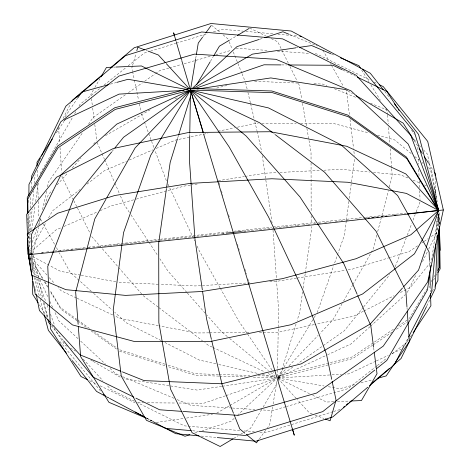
<?xml version="1.0" encoding="UTF-8"?>
<svg xmlns="http://www.w3.org/2000/svg" width="470" height="470" viewBox="0 0 470 470"><rect width="100%" height="100%" fill="white"/><g stroke="black" fill="none" stroke-linecap="round" stroke-linejoin="round"><path stroke-width="0.35" stroke-dasharray="2.35 1.76" d="M28.429 238.225L28.488 232.403M28.494 231.675L28.67 214.208M28.788 202.564L28.829 198.928M438.481 226.481L438.61 214.109M189.751 134.773L189.774 133.304M277.429 376.476L278.557 309.037L276.554 280.561M28.782 242.526L29.164 233.737M29.293 230.811L30.133 211.77M30.292 208.11L30.808 196.395M31.161 188.341L31.455 181.755M437.776 230.241L438.487 214.132M28.829 247.684L30.268 230.929M30.333 230.2L32.148 209.074M32.524 204.703L33.711 190.861M34.339 183.576L35.091 174.834M436.266 238.155L438.334 214.114M346.29 220.829L344.357 235.317L338.059 253.26M346.384 220.107L348.893 201.278M349.281 198.381L354.686 157.82M29.281 247.02L30.597 237.638M31.713 229.701L35.062 205.883M35.673 201.554L38.311 182.789M431.642 260.268L437.934 215.524M302.61 291.829L299.719 312.133L297.134 320.511M303.127 288.204L305.195 273.704M305.294 272.976L311.181 231.645L311.169 226.528M195.755 58.251L196.231 55.354M272.624 406.861L269.639 424.933L267.506 427.823M273.105 403.965L276.807 381.558M33.106 253.03L38.675 227.404M39.292 224.554L40.684 218.15M42.541 209.608L46.565 191.096M47.494 186.825L48.575 181.843L83.078 131.982M376.781 235.041L373.098 249.129L371.3 252.296M377.698 231.516L381.194 218.133M381.934 215.313L388.373 190.661M389.295 187.136L392.238 175.868L391.674 168.548M132.452 65.806L131.858 67.868L132.458 70.741M132.652 65.118L136.024 53.421M177.707 138.016L178.353 135.918M278.399 381.229L296.059 324M29.434 250.774L30.597 247.308M32.23 242.455L36.666 229.284M37.835 225.817L39.703 220.271M44.838 205.026L48.34 194.627L52.241 190.274M425.338 249.981L426.037 247.901M317.221 312.615L333.694 265.685M334.663 262.924L337.818 253.953M395.235 266.79L406.245 237.979M407.29 235.235L411.749 223.573M413.06 220.148L415.157 214.661M416.203 211.917L420.133 201.624M426.819 305.923L430.038 299.343M407.284 292.463L416.367 274.075M422.53 261.59L427.395 251.738M428.693 249.112L436.477 233.343L436.207 220.976M408.412 338.347L406.092 342.906L391.128 354.68M432.294 291.418L434.286 287.511M63.08 118.434L70.788 103.412M404.5 344.968L408.183 337.783M29.334 252.325L31.825 247.86M32.183 247.22L45.725 222.98M48.575 217.874L52.493 210.86L80.112 189.469M342.137 303.614L332.772 320.088L320.188 333.236M343.576 301.082L352.576 285.243M352.935 284.608L370.936 252.93M40.156 173.589L72.868 116.824M74.683 113.669L76.134 111.149M79.042 106.103L80.135 104.211L101.291 87.32M93.418 89.923L90.886 94.288L91.35 97.883M94.87 87.426L99.94 78.684M210.489 61.259L213.468 56.23M261.637 409.54L250.457 428.417L243.66 432.476M263.124 407.026L277.282 383.12M409.27 318.66L426.684 289.179M431.131 281.647L431.871 280.396M433.728 277.259L434.838 275.373M429.034 287.687L430.15 285.801M433.481 280.155L434.591 278.275M436.448 275.138L437.188 273.881M277.782 377.322L283.469 367.987M283.851 367.364L313.807 318.214M314.183 317.591L315.323 315.723M56.341 132.898L64.002 121.284M404.705 345.491L408.336 339.992M410.351 336.931L411.961 334.487M65.03 116.824L77.221 98.718M88.483 124.174L93.054 117.565L125.443 94.758M202.946 36.707L205.502 33.241M259.416 438.81L265.808 430.132M430.585 262.342L410.357 287.481L399.253 293.098M112.077 151.44L113.458 149.736M363.181 307.468L344.328 330.757L297.721 363.621M363.639 306.904L389.853 274.527M57.117 184.833L67.839 172.86M72.227 167.966L81.005 158.173M93.677 144.02L96.115 141.3M277.905 377.416L286.465 368.474M288.98 365.848L318.178 335.339M234.178 418.365L230.976 421.355L202.411 430.608M237.379 415.368L276.337 378.938M370.078 326.644L351.096 343.899L327.86 354.633M370.624 326.151L405.328 294.602M29.352 253.289L30.991 251.855M33.17 249.952L56.059 229.93L61.406 227.597M104.152 85.041L125.884 67.692M128.169 65.865L144.178 53.081L147.68 52.011M376.746 366.001L347.97 388.643L286.406 406.521M377.316 365.548L386.528 358.305M87.015 184.117L104.275 170.751L126.518 161.181M128.439 92.643L142.234 82.931M144.637 81.24L154.83 74.06M155.429 73.637L159.63 70.682L168.742 68.085M277.406 377.945L293.538 366.565M417.613 245.828L409.276 251.491L390.458 257.319M421.784 242.996L423.57 241.786M424.169 241.38L428.34 238.549M431.319 236.528L437.87 232.08M393.466 329.259L352.124 356.965L276.906 376.3M398.331 325.998L408.054 319.477M372.681 345.162L352.618 358.61L329.911 364.444M373.292 344.757L392.139 332.126M396.392 329.27L407.337 321.938M229.942 39.891L236.745 35.826M233.766 438.381L238.09 435.796M240.564 434.321L243.037 432.841M216.682 413.148L229.337 405.816M229.965 405.446L276.137 378.673M105.474 135.63L151.117 109.257M363.339 311.269L353.54 316.228L314.918 324.441M363.991 310.94L394.03 295.742M375.741 361.219L348.793 373.891L345.15 374.102M376.399 360.913L388.232 355.349M392.174 353.493L401.38 349.163M278.07 377.633L327.196 354.938M64.079 226.428L97.496 211.835M100.169 210.666L110.861 205.995L135.583 199.286M129.209 160.023L152.803 149.877M156.175 148.426L175.721 140.019L202.94 134.361M225.371 395.822L203.863 403.213L178.923 403.031M226.064 395.581L276.019 378.421M259.916 39.198L262.701 38.293M194.75 433.087L198.234 431.959M389.759 257.536L352.124 269.198L346.343 270.132M332.983 411.697L265.262 432.723L259.428 432.23M333.682 411.479L340.662 409.311M150.476 51.148L175.657 43.422M176.356 43.205L207.828 33.54M213.427 31.825L221.817 29.246L242.943 31.132M285.701 406.726L272.412 410.586L260.768 409.84M169.441 67.886L181.361 64.496M184.164 63.697L211.512 55.918M215.718 54.72L231.14 50.331M236.046 48.933L238.149 48.34L268.687 50.513M110.479 84.136L116.096 82.585M354.615 384.636L339.869 388.708L327.666 386.604M360.937 382.891L372.17 379.789M136.288 199.098L184.328 186.067L190.109 185.151M278.117 377.762L329.206 364.626M174.911 98.524L177.748 97.813M216.746 88.043L228.091 85.199M314.207 324.594L278.44 332.202L263.077 332.349M203.657 134.214L207.957 133.321M217.986 131.236L234.465 127.811M237.327 127.217L255.956 123.346L258.147 123.346M296.441 278.158L276.912 281.301L269.604 281.718M297.163 278.046L345.62 270.25M190.832 185.033L198.058 183.882M218.292 180.662L244.312 176.526M245.035 176.409L265.274 173.189L276.977 172.596M221.693 386.358L197.095 390.071L123.845 378.667M222.416 386.246L275.955 378.162M295.771 47.858L297.939 47.546M156.257 422.436L183.676 418.47M186.561 418.053L212.534 414.299M46.436 252.043L50.795 251.515M51.524 251.427L53.703 251.162M54.432 251.074L87.714 247.279M88.436 247.197L159.612 239.289M160.341 239.207L230.218 231.61M233.86 231.216L271.689 227.145M59.931 250.863L61.388 250.704M65.765 250.24L67.222 250.087M70.864 249.693L73.056 249.464M76.698 249.071L78.884 248.842M81.804 248.53L83.989 248.295M88.366 247.831L89.823 247.672M92.737 247.361L95.657 247.05M98.571 246.738L102.948 246.274M103.676 246.198L108.782 245.651M109.51 245.575L114.61 245.029M115.338 244.952L125.549 243.865M126.277 243.783L159.089 240.288M159.818 240.211L221.787 233.596M242.191 231.422L243.648 231.269M247.285 230.882L274.216 228.009M274.944 227.927L285.137 226.84M285.866 226.763L290.231 226.299M290.959 226.223L296.053 225.676M296.782 225.6L299.696 225.289M302.61 224.977L306.975 224.513M307.703 224.437L309.889 224.202M313.525 223.814L315.711 223.579M318.619 223.274L321.533 222.962M324.447 222.651L326.627 222.416M329.541 222.104L330.998 221.952M335.363 221.488L337.548 221.253M341.185 220.865L342.642 220.706M346.284 220.318L347.741 220.166M357.2 219.155L358.657 219.002M273.146 226.987L315.282 222.545M318.19 222.234L364.685 217.381M365.413 217.305L369.044 216.934M369.772 216.858L385.03 215.295M387.938 215.001L406.098 213.139M249.876 282.84L195.079 285.948L160.012 284.332M278.134 377.904L331.309 374.884M332.037 374.843L341.508 374.308M279.909 172.443L320.881 170.363M323.812 170.211L341.373 169.317L369.755 172.043M113.74 67.139L115.197 67.075M333.753 401.727L326.468 402.038L312.732 395.294M337.401 401.574L349.057 401.075M208.933 332.86L196.495 332.977L159.054 325.839M209.667 332.854L249.905 332.472M259.416 332.384L262.348 332.355M261.808 123.34L296.188 123.305M300.577 123.305L332.766 123.269L368.927 132.957M281.642 64.913L286.776 64.948M137.839 402.743L143.708 402.784M147.374 402.808L175.986 403.013M218.456 374.455L195.079 373.715L165.798 364.426M219.19 374.478L249.876 375.442M257.913 375.7L274.715 376.229M218.955 376.1L195.573 375.36L166.292 366.071M219.684 376.123L245.258 376.928M253.295 377.181L275.943 377.898M254.628 81.322L297.839 83.073M313.954 83.725L322.743 84.083L326.832 85.728M119.092 282.441L159.277 284.297M231.669 407.989L190.926 405.393L176.732 399.424M232.397 408.036L254.952 409.47M277.412 51.136L308.678 53.363M315.217 53.827L316.674 53.932L370.06 80.141M239.735 430.555L184.316 425.849L137.745 402.814M244.112 430.925L254.323 431.795M245.857 31.39L273.54 33.864M277.911 34.251L298.315 36.072M192.635 430.779L198.463 431.301M201.236 436.078L216.553 437.517M373.392 172.39L401.045 175.046L408.412 178.159M278.123 378.068L324.077 385.982M80.517 275.109L60.513 271.308L49.55 265.503M81.228 275.244L117.665 282.17M158.337 325.704L120.173 318.431L114.862 315.946M215.859 363.845L199.403 360.079L164.982 342.542M218.726 364.503L258.8 373.679M262.377 374.502L275.255 377.451M377.439 135.243L394.453 139.802L411.92 154.184M165.099 364.209L119.086 349.61L117.312 348.34M119.586 351.255L165.599 365.854M146.053 50.343L147.421 50.86M312.245 414.017L309.495 412.983L297.152 399.506M314.988 415.057L323.912 418.435M334.323 88.736L356.806 97.766M370.43 103.241L386.787 109.81M289.661 34.539L317.373 45.978M121.994 376.411L115.908 373.856L109.504 367.904M122.67 376.699L174.029 398.29M413.101 180.145L420.468 183.259M424.486 184.963L426.496 185.809M433.863 188.928L435.202 189.492L436.748 198.898M331.644 54.068L334.981 55.489M146.922 418.464L152.257 420.732M76.363 297.927L61.1 290.783L58.157 287.511M77.027 298.238L114.198 315.634M212.27 347.13L208.322 345.262L204.832 342.606M212.928 347.442L264.904 372.029M268.194 373.585L275.432 377.011M342.853 70.065L355.338 76.134M89.564 380.694L96.138 383.884M100.081 385.799L134.902 402.72M374.014 82.085L377.31 83.701M249.729 28.077L266.038 36.078M271.255 38.64L277.776 41.842L288.38 63.28M278.058 378.262L309.46 393.684M134.467 401.192L110.855 389.512L106.408 384.625M161.087 340.556L126.659 323.019L114.727 312.309M32.777 256.626L48.904 265.162M106.837 396.886L108.77 397.92M146.1 417.865L151.892 420.961M106.925 396.968L108.858 398.008M146.311 418.024L152.121 421.126M348.041 91.033L352.482 93.618M67.216 346.302L64.684 344.821L51.048 323.272M70.388 348.147L75.464 351.102M90.687 359.967L92.59 361.078M93.225 361.448L121.131 377.704M77.08 319.524L60.513 307.656L49.92 290.119M77.673 319.947L89.506 328.424M93.648 331.391L116.725 347.918M76.986 320.746L61.006 309.301L50.008 291.077M77.573 321.169L87.044 327.948M91.186 330.915L116.625 349.139M273.546 133.368L274.709 134.25M143.144 295.648L158.272 307.169M158.854 307.609L202.505 340.832M414.734 156.504L418.682 159.747M422.06 162.532L423.188 163.46M428.258 167.637L431.636 170.422L436.642 199.027M227.351 336.579L221.722 331.932L206.694 314.918M229.601 338.441L268.405 370.507M270.655 372.363L275.156 376.082M211.465 25.145L220.882 33.006M223.097 34.856L228.085 39.022L228.908 41.06M91.409 291.388L70.253 272.406L59.285 252.743M93.577 293.333L112.019 309.877M78.008 338.635L58.791 320.781L54.52 311.463M80.675 341.114L105.768 364.432M414.082 139.578L416.567 142.281M419.546 145.53L420.538 146.611M423.511 149.86L427.483 154.189L429.039 162.027M51.336 323.513L52.329 324.594M277.899 378.479L296.658 398.965M83.208 359.109L102.954 380.823M28.752 254.787L31.202 257.513M31.696 258.059L46.888 274.968M49.338 277.694L54.726 283.692M186.819 292.416L167.907 271.014L159.876 258.8M187.301 292.969L206.213 314.371M91.791 236.645L100.427 246.574M102.348 248.777L118.187 266.972M118.663 267.524L141.705 293.991M59.884 341.502L101.027 391.575M51.318 325.692L63.244 340.38M384.748 91.55L390.159 98.406M70.435 358.305L71.334 359.444M272.054 370.066L238.695 320.987L220.412 288.445M272.465 370.671L274.521 373.703M129.362 212.399L124.145 204.462L119.779 194.451M130.971 214.837L157.867 255.751M411.591 130.125L414.34 134.426M414.129 140.418L417.636 145.959M428.934 163.819L433.604 171.203M39.357 304.795L46.759 316.498M361.659 70.024L368.927 81.774M370.836 84.864L380.395 100.322M385.753 108.981L387.28 111.455L387.509 114.38M29.88 256.914L31.014 258.794M32.906 261.925L43.117 278.839M45.008 281.976L47.652 286.359M29.14 256.514L31.038 259.657M32.935 262.795L42.418 278.51M44.315 281.653L47.728 287.305M322.872 50.184L328.63 60.301M330.434 63.462L331.15 64.725M331.514 65.359L343.394 86.227M220.054 287.805L199.268 250.792L196.783 245.505M40.538 219.12L43.011 223.561M43.369 224.196L54.684 244.494M56.459 247.667L58.932 252.108M73.502 200.091L62.075 177.243L61.975 175.792M73.831 200.743L77.098 207.27M77.421 207.922L89.829 232.726M289.984 66.523L297.058 80.817M298.338 83.413L299.308 85.364L301.699 98.976M166.357 180.686L155.041 150.706M167.907 183.993L169.464 187.301M169.776 187.959L194.609 240.869M30.098 258.23L31.008 260.227M32.841 264.222L39.556 278.857M39.862 279.527L48.105 297.492M49.938 301.481L52.687 307.468M97.096 142.404L101.749 153.079M102.043 153.749L104.369 159.083M104.657 159.753L114.545 182.436M114.839 183.106L119.492 193.781M229.178 41.742L232.192 49.227M233.285 51.953L237.667 62.839M237.938 63.521L241.768 73.05M242.044 73.731L245.052 81.216M30.051 259.058L31.067 261.808M32.853 266.625L36.425 276.26M37.441 279.016L45.854 301.722M47.129 305.165L48.663 309.295M50.443 314.113L54.779 325.81M141.446 113.805L144.214 121.325M144.466 122.006L148.496 132.94M148.749 133.621L154.037 147.974M30.644 261.925L31.073 263.323M32.806 268.911L34.751 275.203M35.62 277.999L41.889 298.262M43.187 302.451L47.946 317.826M181.596 58.727L182.013 60.113M219.073 183.042L219.919 185.85M221.393 190.761L222.868 195.673M228.555 214.614L229.395 217.422M237.379 244.047L239.265 250.328M244.911 269.187L246.374 274.075M247.837 278.963L248.671 281.753M181.12 58.45L181.537 59.855M32.724 271.143L33.652 274.662M34.398 277.482L39.227 295.789M40.156 299.314L43.875 313.396M245.604 82.579L247.108 88.953M247.949 92.496L250.457 103.13M250.628 103.835L254.141 118.716M254.811 121.554L256.99 130.766M257.155 131.471L261.767 152.08M33.276 255.169L43.199 298.732M44.174 303.021L47.429 317.303M132.605 71.458L134.256 79.354M134.402 80.07L138.597 100.169M139.349 103.758L140.994 111.654M429.18 162.738L435.537 194.797M435.678 195.508L436.101 197.647M34.621 286.3L35.044 288.433M35.185 289.15L35.749 291.999M302.457 103.277L306.745 127.646M306.875 128.363L311.034 152.01L311.052 160.047M436.865 199.621L437.218 201.789M262.289 155.693L272.071 222.927M373.679 347.859L374.144 351.448M91.444 98.6L92.279 105.063M92.649 107.936L94.223 120.144M94.781 124.45L96.914 140.965M346.637 91.92L349.38 114.369M349.997 119.439L353.54 148.408M353.892 151.305L354.421 155.646M387.562 115.115L388.238 123.898M388.52 127.558L389.759 143.661M390.153 148.784L391.622 167.814M406.991 307.439L407.143 309.613M273.017 230.171L276.507 279.826M58.58 127.2L59.696 143.156M60.001 147.51L61.723 172.167M438.827 214.114L439.332 224.313M417.818 147.398L418.041 152.527M418.323 159.124L418.541 164.253M418.758 169.382L419.04 175.974M419.258 181.109L419.54 187.7M419.669 190.632L420.039 199.427M438.792 214.097L439.197 224.243M429.398 260.033L429.615 266.566M430.262 286.165L430.45 291.97M37.259 170.222L37.524 178.206M37.712 184.011L38.193 198.528M38.287 201.43L38.769 215.947M435.244 177.308L435.631 194.774M439.156 212.839L439.362 224.484M438.698 213.498L438.892 224.384M28.024 214.549L28.323 231.434M28.335 232.168L28.441 238.037M27.618 217.863L27.706 222.956M311.058 162.967L311.146 211.189M311.152 215.571L311.163 223.608"/><path stroke-width="0.7" d="M394.218 103.553L418.57 134.408L438.645 210.472L410.851 234.777L356.048 258.717L282.582 278.639L201.636 291.517L125.537 295.389L65.865 289.667L31.707 275.214L28.265 254.241L28.329 247.69M28.858 196.013L28.976 184.369L60.818 121.8L118.939 76.069L194.498 54.126L275.984 59.32L350.996 90.851L408.119 143.932L438.645 210.472L426.272 247.208M438.44 230.846L437.934 280.343L434.95 286.207M189.739 135.501L189.345 158.96L194.985 239.289L202.347 289.896M189.786 132.569L190.497 90.058L272.33 92.637L348.317 116.742L406.891 158.696L438.181 210.519M32.642 279.268L28.265 254.241L28.423 250.581M31.519 180.286L31.713 175.897L40.414 158.132M437.547 235.364L435.197 288.815L430.361 298.685M29.816 262.078L28.265 254.241L28.453 252.055M435.766 243.983L431.63 292.058L408.518 337.131M28.823 256.35L28.265 254.241L28.464 252.795M430.931 265.321L427.477 289.861L386.775 360.496L376.482 368.715M166.451 188.546L158.707 242.937L158.854 322.567L170.581 389.213L192.113 432.735L220.16 446.5L233.143 438.751M166.656 187.095L170.169 162.444L177.49 138.715M190.738 88.613L195.638 58.973M196.354 54.632L198.264 43.07L202.523 37.283M379.284 84.671L383.238 86.615L427.718 141.405L443.333 209.972L427.712 281.865L383.232 346.143L316.657 393.026L238.137 415.374L182.877 411.438M136.823 50.666L137.816 47.229L144.678 49.826M178.565 135.225L190.626 96.138M425.338 249.981L418.564 270.08L403.454 286.953M41.378 156.157L65.871 106.15L125.549 55.613L201.648 31.983L282.593 38.863L356.054 75.2L410.856 135.46L438.645 210.472L414.417 253.853L362.634 293.962L291.188 324.688L210.954 341.361L134.144 341.437L72.451 324.911L35.273 294.291L33.018 281.418M426.496 306.581L401.033 358.563L394.342 364.227M71.793 101.455L72.462 100.145L102.472 74.665M404.159 345.62L394.447 364.561L369.438 385.794M105.967 199.227L94.805 218.867L75.664 292.134L78.143 324.341M106.684 197.964L135.125 147.909L190.497 90.058L268.499 107.924L341.238 144.983L397.649 195.591L429.134 252.049L429.398 260.033M101.027 76.81L106.455 67.445L112.283 67.198M196.707 84.541L210.113 61.893M213.838 55.601L219.425 46.166L229.319 40.255M437.799 270.356L439.656 267.219L438.968 228.743M437.928 272.629L440.149 268.863L439.403 226.663M272.383 132.481L259.581 122.735L190.497 90.058L150.682 155.382L123.545 232.679L113.211 310.177L121.266 376.076L146.47 420.345L184.998 436.248L189.874 434.668M52.311 139.008L36.995 162.238L37.118 165.869M64.402 120.673L65.207 119.451L119.11 94.106L183.94 90.428M413.171 332.654L430.908 305.759L430.497 293.421M77.626 98.118L81.692 92.085L109.075 84.524M394.336 363.851L386.211 375.918L377.786 378.244M395.153 362.64L409.37 341.52L407.243 311.064M205.93 32.659L211.036 25.721M258.565 439.961L256.438 442.852L246.462 434.527M111.619 152.01L73.449 199.157L47.764 266.373L50.425 328.665L81.022 376.541L87.596 379.737M114.839 148.032L123.575 137.24L190.497 90.058L246.174 136.065L299.995 196.983L343.758 263.541L357.135 294.232M402.479 288.039L370.307 323.953L301.211 363.874L221.805 383.779L144.167 380.624L122.365 371.87M192.101 88.56L236.927 46.642L259.217 39.421M110.814 67.592L134.156 47.776L210.965 23.5L291.2 31.026L370.319 73.261L383.397 89.835M367.769 387.21L332.754 416.937L255.944 441.207M343.594 407.208L344.71 406.262M346.384 404.846L348.053 403.43M349.169 402.485L350.843 401.069M370.36 384.536L389.325 368.48M374.766 370.084L322.726 411.626L245.093 435.461L199.192 431.366M237.362 35.462L249.112 28.447M193.029 88.589L252.484 54.115L295.771 47.858M331.697 379.314L326.456 354.192L302.786 289.961L268.634 217.205L229.207 147.01L190.497 90.058L116.801 124.104L60.941 174.875L31.425 234.653L32.207 270.315M194.662 88.624L264.034 64.79L280.907 64.907M264.792 37.618L282.905 31.754L288.985 34.263M116.795 82.391L128.034 79.295L187.624 89.564M203.357 132.663L190.497 90.058L115.279 109.387L58.133 147.692L27.748 199.133L28 213.08M197.006 89.071L270.808 77.926L345.503 89.558L347.406 90.663M299.378 47.335L311.645 45.561L330.98 53.786M362.646 69.196L414.423 132.211L438.645 210.472L406.397 193.405L347.818 182.266L271.83 178.759L189.998 183.406L114.78 195.508L57.634 213.221L27.254 233.843L28.265 254.241L31.895 253.8M27.536 213.498L27.254 197.488L57.634 146.047L114.786 107.742L190.003 88.413L271.83 90.992L347.818 115.097L406.397 157.05L438.645 210.472C302.234 226.464 165.657 241.139 28.97 254.599L28.265 254.241L27.624 238.29M28.147 247.69L28.265 254.241L32.248 253.812M41.701 252.807L43.158 252.649M222.516 233.52L223.979 233.367M226.164 233.132L241.463 231.499M244.371 231.187L245.828 231.034M368.122 217.992L369.579 217.839M371.758 217.604L373.944 217.369M376.858 217.058L378.309 216.905M381.223 216.594L382.68 216.441M385.594 216.13L387.045 215.971M394.324 215.195L395.781 215.043M407.431 213.797L443.333 209.972M115.925 67.046L141.435 65.959L188.535 89.094M351.243 400.986L361.448 400.552L377.016 373.709L374.232 352.165M288.245 64.96L332.995 65.277L342.195 69.748M181.426 411.332L159.612 409.775L135.889 398.131M299.772 36.202L301.229 36.331M191.178 430.649L165.681 428.376L152.768 421.473M199.051 435.872L175.709 433.687L164.124 427.494M217.281 437.582L255.21 441.142M148.109 51.124L158.402 55.019L165.317 62.563M325.281 418.952L330.087 420.773L336.044 400.129L332.149 381.464M121.002 371.323L80.123 354.903L52.828 325.134M340.315 57.757L358.98 65.694L360.508 68.168M145.588 417.901L108.923 402.302L80.623 356.548L78.308 326.532M357.312 77.092L386.875 91.456L397.467 108.029M133.909 397.156L93.048 377.099L63.703 340.944M105.55 396.198L103.341 394.389M135.16 412.02L144.813 417.178M106.279 396.627L96.591 391.445L72.239 360.59M109.504 398.349L145.019 417.331M356.284 95.839L403.219 123.175L413.741 139.802M275.291 134.696L324.758 172.349L376.112 231.352L405.827 290.76L406.938 306.71M244.8 433.14L239.817 428.981L234.066 414.687M50.343 322.426L39.421 310.523L36.172 294.132M166.304 63.644L189.51 88.977M438.645 210.472L405.81 173.924L346.737 146.276L270.414 131.735L188.464 132.505L113.37 148.485L56.553 177.225L26.667 214.361L27.507 235.388M50.402 324.564L48.569 322.303L47.917 319.447M66.376 353.158L48.334 330.298L44.245 314.806M398.255 109.257L399.036 110.485M419.193 148.42L422.307 153.349M424.257 156.428L428.54 163.202M434.386 172.437L435.167 173.671L435.214 175.851M38.188 302.95L32.736 294.332L32.318 275.408M28.911 256.338L28.265 254.241L28.876 255.568M357.717 295.571L370.801 325.598L373.585 347.136M233.52 413.324L222.298 385.423L211.747 340.779M28.265 254.241L29.028 256.303M174.47 35.503L173.63 32.8L175.809 40.35M190.497 90.058L203.169 132.534M203.586 133.927L294.273 435.202L292.487 429.022M181.12 58.45L176.203 41.718M181.749 60.554L190.08 88.654M211.412 339.363L206.559 318.813L202.558 291.341M30.098 263.5L30.386 264.927M439.438 226.499L439.656 230.864M439.286 226.422L440.243 250.346M429.803 272.377L430.238 285.437M28.746 255.04L28.758 255.886"/></g></svg>
